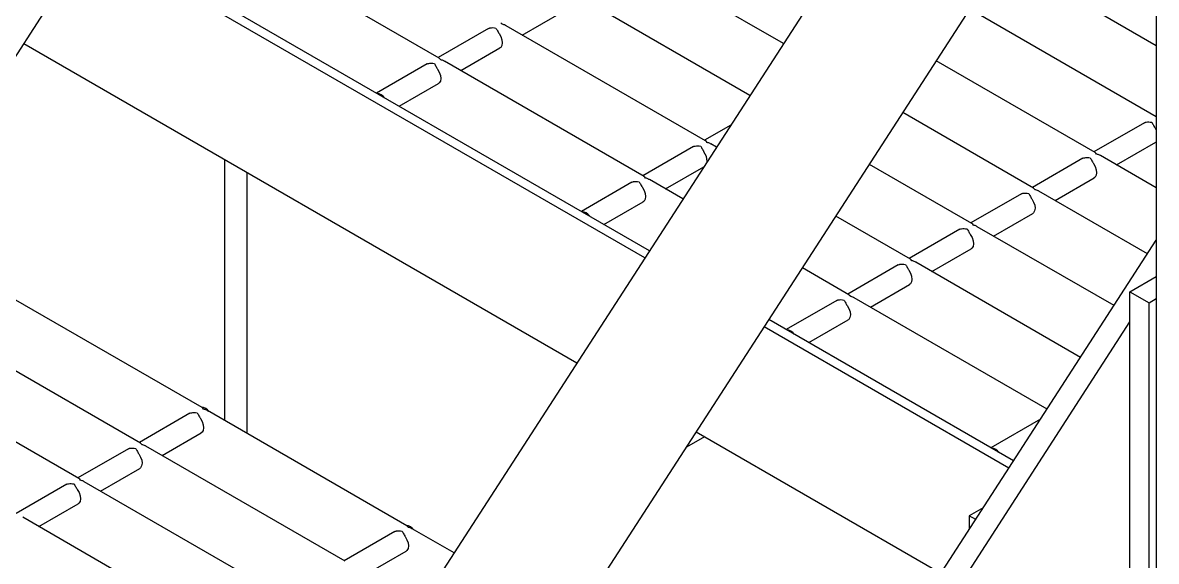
# Model space of a CAD drawing. Header units: millimetres. Extents: x 1293 to 41893, y 1011 to 26911.
# Drawn here: x 36561.8 to 36959.5, y 10525.1 to 10714 of the extents above; entities that cross this region are included whole.
import ezdxf

# ---------------------------------------------------------------- set-up
doc = ezdxf.new("R2010")
doc.units = ezdxf.units.MM
doc.header["$LTSCALE"] = 50
doc.layers.add('PASILLOS', color=2, linetype='Continuous')

msp = doc.modelspace()

# ---------------------------------------------------------------- linework, layer by layer
at = {"color": 7, "linetype": 'Continuous', "lineweight": 25}
for p, q in [((36632.5990058, 10665.9515718), (36632.5990058, 10574.5213703)), ((36640.5016312, 10661.3894833), (36640.5016312, 10569.9592818)), ((36800.9820591, 10568.7461042), (36794.6494384, 10565.0903601))]:
    msp.add_line(p, q, dxfattribs=at)
at = {"layer": 'PASILLOS', "linetype": 'Continuous', "lineweight": 25}
for p, q in [((35142.7899983, 8511.7793827), (37204.1287586, 11699.1223698)), ((36957.7569599, 10906.2644023), (36195.805039, 9728.0970102)), ((36197.5345038, 9641.8019924), (36983.1065661, 10856.4920044)), ((36959.4864247, 10819.9693845), (36959.4864247, 10449.8520499)), ((36781.7122569, 10634.0554571), (36587.7406529, 10746.0328806)), ((36780.060056, 10631.5007432), (36586.088452, 10743.4781667)), ((36707.938213, 10701.5774098), (36637.9689448, 10741.9698086)), ((36828.6774987, 10706.6754151), (36774.5961171, 10737.8959321)), ((36959.4864247, 10705.9603406), (36911.2232894, 10733.8220556)), ((36816.9361882, 10688.5204256), (36753.001076, 10725.4293802)), ((36737.0882969, 10709.6825283), (36750.8529057, 10717.6286678)), ((36959.4864247, 10681.0272369), (36894.0568293, 10718.7989383)), ((36801.3753031, 10672.5704296), (36731.4060349, 10712.9628284)), ((36725.2894371, 10712.0363788), (36707.5551107, 10701.7985701)), ((36725.2894371, 10712.0363788), (36725.5898528, 10712.1638004)), ((36756.1958, 10594.6006613), (36562.224196, 10706.5780847)), ((36715.4932558, 10697.2159765), (36729.2578646, 10705.162116)), ((36703.694396, 10699.5698269), (36685.9600696, 10689.3320182)), ((36703.694396, 10699.5698269), (36703.9948117, 10699.6972485)), ((36779.780262, 10660.1038777), (36709.8109938, 10700.4962765)), ((36938.0024753, 10668.4965531), (36882.3155188, 10700.6439489)), ((36693.8982147, 10684.7494246), (36707.6628235, 10692.6955641)), ((36916.4074342, 10656.0300013), (36870.5742084, 10682.4889594)), ((36959.4864247, 10681.3412936), (36959.2144141, 10681.1842653)), ((36810.2026192, 10678.1086513), (36800.9922008, 10672.7915899)), ((36955.3536995, 10678.9555221), (36937.619373, 10668.7177134)), ((36955.3536995, 10678.9555221), (36955.6541152, 10679.0829437)), ((36959.0217112, 10677.1388719), (36959.4864247, 10676.3628643)), ((36797.1314861, 10670.5628467), (36779.3971597, 10660.325038)), ((36797.1314861, 10670.5628467), (36797.4319018, 10670.6902683)), ((36805.1948778, 10670.3654361), (36803.2480839, 10671.4892963)), ((36945.5575181, 10664.1351198), (36959.3221269, 10672.0812593)), ((36959.4864247, 10672.1932985), (36959.3221269, 10672.0812593)), ((36933.7586584, 10666.4889702), (36916.0243319, 10656.2511615)), ((36933.7586584, 10666.4889702), (36934.0590741, 10666.6163918)), ((36959.4864247, 10656.0941332), (36939.8752561, 10667.4154198)), ((36787.3353048, 10655.7424444), (36800.7438437, 10663.4830291)), ((36894.8123931, 10643.5634494), (36858.8328979, 10664.3339699)), ((36775.536445, 10658.0962949), (36757.8021186, 10647.8584861)), ((36775.536445, 10658.0962949), (36775.8368607, 10658.2237164)), ((36793.4535673, 10652.2104466), (36781.6530428, 10659.0227444)), ((36923.962477, 10651.6685679), (36937.7270858, 10659.6147074)), ((36912.1636173, 10654.0224184), (36894.4292908, 10643.7846097)), ((36912.1636173, 10654.0224184), (36912.464033, 10654.1498399)), ((36956.4021939, 10632.941518), (36918.280215, 10654.9488679)), ((36765.7402637, 10643.2758925), (36779.5048725, 10651.222032)), ((36873.217352, 10631.0968975), (36847.0915875, 10646.1789804)), ((36902.3674359, 10639.202016), (36916.1320447, 10647.1481555)), ((36890.5685762, 10641.5558665), (36872.8342497, 10631.3180578)), ((36890.5685762, 10641.5558665), (36890.8689919, 10641.6832881)), ((36944.6608835, 10614.7865285), (36896.6851739, 10642.4823161)), ((36195.805039, 9456.8689314), (36959.4864247, 10637.7105067)), ((36880.7723948, 10626.7354642), (36894.5370036, 10634.6816037)), ((36868.9735351, 10629.0893146), (36869.2739508, 10629.2167362)), ((36932.919573, 10596.631539), (36875.0901328, 10630.0157642)), ((36851.6223109, 10618.6303457), (36835.350277, 10628.0239909)), ((36868.9735351, 10629.0893146), (36851.2392086, 10618.8515059)), ((36859.1773538, 10614.2689123), (36872.9419625, 10622.2150518)), ((36950.2261867, 10619.6612865), (36959.4864247, 10625.0071081)), ((36624.7588856, 10579.0473754), (36554.7896174, 10619.4397741)), ((36921.1782626, 10578.4765495), (36853.4950917, 10617.5492123)), ((36950.2261867, 10619.6612865), (36956.9613788, 10615.7731428)), ((36950.2261867, 10453.7401935), (36950.2261867, 10619.6612865)), ((36956.9613788, 10615.7731428), (36959.4864247, 10617.2308208)), ((36847.378494, 10616.6227628), (36829.6441675, 10606.3849541)), ((36847.378494, 10616.6227628), (36847.6789097, 10616.7501843)), ((36956.9613788, 10449.8520499), (36956.9613788, 10615.7731428)), ((36909.4369521, 10560.32156), (36823.6089666, 10609.8690014)), ((36837.5823127, 10601.8023604), (36851.3469214, 10609.7484999)), ((36195.805039, 9442.5665038), (36950.2261867, 10609.0894454)), ((36603.1638445, 10566.5808235), (36533.1945763, 10606.9732222)), ((36907.7847513, 10557.7668461), (36821.9567657, 10607.3142875)), ((36581.5688034, 10554.1142716), (36511.5995352, 10594.5066704)), ((36696.6009346, 10537.5738433), (36626.6316664, 10577.966242)), ((36620.5150686, 10577.0397925), (36602.7807422, 10566.8019838)), ((36620.5150686, 10577.0397925), (36620.8154843, 10577.167214)), ((36918.9107299, 10574.9703795), (36901.4862165, 10564.911422)), ((36610.7188873, 10562.2193901), (36624.4834961, 10570.1655296)), ((36883.9204952, 10520.8667642), (36798.0925097, 10570.4142056)), ((36598.9200275, 10564.5732406), (36581.1857011, 10554.3354319)), ((36598.9200275, 10564.5732406), (36599.2204432, 10564.7006622)), ((36675.0058935, 10525.1072914), (36605.0366253, 10565.4996902)), ((36589.1238462, 10549.7528383), (36602.888455, 10557.6989778)), ((36909.4243616, 10560.3288283), (36909.4519544, 10560.3447573)), ((36577.3249864, 10552.1066887), (36559.59066, 10541.86888)), ((36577.3249864, 10552.1066887), (36577.6254021, 10552.2341103)), ((36653.4108524, 10512.6407396), (36583.4415842, 10553.0331383)), ((36567.5288051, 10537.2862864), (36581.2934139, 10545.2324259)), ((36898.7184075, 10543.8269823), (36893.8874539, 10541.0381321)), ((36631.8158113, 10500.1741877), (36561.8465431, 10540.5665864)), ((36896.1360535, 10539.7400432), (36893.8874539, 10541.0381321)), ((36893.8874539, 10541.0381321), (36893.8874539, 10536.2781641)), ((36692.3571176, 10535.5662604), (36674.6227912, 10525.3284517)), ((36692.3571176, 10535.5662604), (36692.6575333, 10535.693682)), ((36713.1401743, 10528.0259434), (36698.4737154, 10536.4927099)), ((36682.5609363, 10520.745858), (36696.3255451, 10528.6919976))]:
    msp.add_line(p, q, dxfattribs=at)
at = {"layer": 'PASILLOS', "linetype": 'Continuous', "lineweight": 25, "flags": 128}
for points in [[(36728.9574489, 10710.2197286), (36729.565732, 10709.145865), (36729.9523309, 10708.019134), (36730.0798546, 10706.9485101), (36729.9359693, 10706.0375413), (36729.5345913, 10705.3743343), (36729.2578646, 10705.162116)], [(36707.3624078, 10697.7531767), (36707.9706909, 10696.6793131), (36708.3572898, 10695.5525821), (36708.4848135, 10694.4819582), (36708.3409282, 10693.5709894), (36707.9395502, 10692.9077824), (36707.6628235, 10692.6955641)], [(36937.4266701, 10664.67232), (36938.0349533, 10663.5984565), (36938.4215521, 10662.4717254), (36938.5490758, 10661.4011015), (36938.4051905, 10660.4901328), (36938.0038126, 10659.8269257), (36937.7270858, 10659.6147074)], [(36779.2044568, 10656.2796446), (36779.8127399, 10655.2057811), (36780.1993387, 10654.07905), (36780.3268624, 10653.0084261), (36780.1829772, 10652.0974574), (36779.7815992, 10651.4342503), (36779.5048725, 10651.222032)], [(36915.831629, 10652.2057681), (36916.4399122, 10651.1319046), (36916.826511, 10650.0051736), (36916.9540347, 10648.9345497), (36916.8101494, 10648.0235809), (36916.4087715, 10647.3603739), (36916.1320447, 10647.1481555)], [(36894.2365879, 10639.7392163), (36894.8448711, 10638.6653527), (36895.2314699, 10637.5386217), (36895.3589936, 10636.4679978), (36895.2151083, 10635.557029), (36894.8137304, 10634.893822), (36894.5370036, 10634.6816037)], [(36872.6415468, 10627.2726644), (36873.24983, 10626.1988009), (36873.6364288, 10625.0720698), (36873.7639525, 10624.0014459), (36873.6200672, 10623.0904771), (36873.2186893, 10622.4272701), (36872.9419625, 10622.2150518)], [(36851.0465057, 10614.8061125), (36851.6547889, 10613.732249), (36852.0413877, 10612.605518), (36852.1689114, 10611.5348941), (36852.0250261, 10610.6239253), (36851.6236482, 10609.9607183), (36851.3469214, 10609.7484999)], [(36624.1830804, 10575.2231422), (36624.7913635, 10574.1492787), (36625.1779624, 10573.0225477), (36625.305486, 10571.9519238), (36625.1616008, 10571.040955), (36624.7602228, 10570.377748), (36624.4834961, 10570.1655296)], [(36602.5880393, 10562.7565904), (36603.1963224, 10561.6827268), (36603.5829213, 10560.5559958), (36603.7104449, 10559.4853719), (36603.5665597, 10558.5744031), (36603.1651817, 10557.9111961), (36602.888455, 10557.6989778)], [(36580.9929982, 10550.2900385), (36581.6012813, 10549.216175), (36581.9878802, 10548.0894439), (36582.1154039, 10547.01882), (36581.9715186, 10546.1078512), (36581.5701406, 10545.4446442), (36581.2934139, 10545.2324259)], [(36696.0251293, 10533.7496101), (36696.6334125, 10532.6757466), (36697.0200113, 10531.5490156), (36697.147535, 10530.4783917), (36697.0036498, 10529.5674229), (36696.6022718, 10528.9042159), (36696.3255451, 10528.6919976)]]:
    msp.add_lwpolyline(points, dxfattribs=at)
at = {"layer": 'PASILLOS', "linetype": 'Continuous', "lineweight": 25}
for centre, radius, start, end in [((36685.7998187, 10685.6107022), 3.6366978, 35.264662608, 84.740713925), ((36796.3273056, 10665.3933418), 5.5894667, 358.995366603, 36.85932297), ((36757.6418677, 10644.1371701), 3.6366978, 35.264662608, 84.740713925), ((36829.4839167, 10602.6636381), 3.6366978, 35.264662608, 84.740713925), ((36624.2155324, 10575.5472196), 3.6366978, 35.264662608, 84.740713925), ((36901.3259656, 10561.190106), 3.6366978, 35.264662608, 84.740713925), ((36696.0575814, 10534.0736876), 3.6366978, 35.264662608, 84.740713925)]:
    msp.add_arc(centre, radius, start, end, dxfattribs=at)
for points, knots in [([(36730.0799809, 10713.4599536), (36730.0784826, 10713.4622167), (36729.9041327, 10713.7255776), (36729.7151164, 10713.8768103), (36729.5277244, 10714.0267433)], [0, 0, 0, 0, 0.0085933525, 1, 1, 1, 1]), ([(36731.3885885, 10712.9377122), (36731.3120641, 10712.991926), (36730.9232406, 10713.267389), (36730.447293, 10713.3785513), (36730.0839035, 10713.4590843), (36730.0799809, 10713.4599536)], [0, 0, 0, 0, 0.1951000566, 0.9913114514, 1, 1, 1, 1]), ([(36725.5898528, 10712.1638004), (36725.6864754, 10712.1880375), (36726.0033509, 10712.2675234), (36726.7774916, 10712.3230592), (36727.4675295, 10712.2446316), (36727.8309934, 10712.1647678), (36727.8349169, 10712.1639057)], [0, 0, 0, 0, 0.1723614537, 0.5652622384, 0.9953071929, 1, 1, 1, 1]), ([(36727.8349169, 10712.1639057), (36727.8364154, 10712.1616378), (36728.0240011, 10711.8777528), (36728.3032146, 10711.3498796), (36728.6917316, 10710.624192), (36728.8916362, 10710.3199059), (36728.9574489, 10710.2197286)], [0, 0, 0, 0, 0.0046971273, 0.5879730075, 0.8643521995, 1, 1, 1, 1]), ([(36708.4849398, 10700.9934017), (36708.4834416, 10700.9956649), (36708.3090916, 10701.2590258), (36708.1200753, 10701.4102584), (36707.9326833, 10701.5601915)], [0, 0, 0, 0, 0.0085933525, 1, 1, 1, 1]), ([(36709.7935474, 10700.4711603), (36709.717023, 10700.5253742), (36709.3281995, 10700.8008371), (36708.8522519, 10700.9119994), (36708.4888624, 10700.9925324), (36708.4849398, 10700.9934017)], [0, 0, 0, 0, 0.1951000566, 0.99131145138, 1, 1, 1, 1]), ([(36703.9948117, 10699.6972485), (36704.0914344, 10699.7214856), (36704.4083098, 10699.8009716), (36705.1824505, 10699.8565073), (36705.8724884, 10699.7780798), (36706.2359523, 10699.6982159), (36706.2398758, 10699.6973538)], [0, 0, 0, 0, 0.17236145373, 0.56526223843, 0.99530719289, 1, 1, 1, 1]), ([(36706.2398758, 10699.6973538), (36706.2413743, 10699.695086), (36706.42896, 10699.411201), (36706.7081735, 10698.8833277), (36707.0966905, 10698.1576402), (36707.2965951, 10697.853354), (36707.3624078, 10697.7531767)], [0, 0, 0, 0, 0.00469712726, 0.58797300745, 0.86435219951, 1, 1, 1, 1]), ([(36955.6541152, 10679.0829437), (36955.7507378, 10679.1071808), (36956.0676132, 10679.1866667), (36956.8417539, 10679.2422025), (36957.5317918, 10679.1637749), (36957.8952558, 10679.0839111), (36957.8991792, 10679.083049)], [0, 0, 0, 0, 0.1723614537, 0.5652622384, 0.9953071929, 1, 1, 1, 1]), ([(36957.8991792, 10679.083049), (36957.9006778, 10679.0807811), (36958.0882635, 10678.7968961), (36958.3674769, 10678.2690229), (36958.7559939, 10677.5433354), (36958.9558985, 10677.2390492), (36959.0217112, 10677.1388719)], [0, 0, 0, 0, 0.0046971273, 0.5879730075, 0.8643521995, 1, 1, 1, 1]), ([(36797.4319018, 10670.6902683), (36797.5285244, 10670.7145054), (36797.8453999, 10670.7939913), (36798.6195406, 10670.8495271), (36799.3095784, 10670.7710995), (36799.6730424, 10670.6912357), (36799.6769658, 10670.6903736)], [0, 0, 0, 0, 0.17236145371, 0.5652622384, 0.99530719289, 1, 1, 1, 1]), ([(36799.6769658, 10670.6903736), (36799.6784644, 10670.6881058), (36799.8660501, 10670.4042207), (36800.1452636, 10669.8763475), (36800.5337806, 10669.15066), (36800.7336851, 10668.8463738), (36800.7994979, 10668.7461965)], [0, 0, 0, 0, 0.0046971273, 0.5879730074, 0.8643521995, 1, 1, 1, 1]), ([(36801.9220299, 10671.9864215), (36801.9205316, 10671.9886847), (36801.7461817, 10672.2520456), (36801.5571654, 10672.4032782), (36801.3697733, 10672.5532113)], [0, 0, 0, 0, 0.0085933525, 1, 1, 1, 1]), ([(36803.2306374, 10671.4641801), (36803.154113, 10671.5183939), (36802.7652896, 10671.7938569), (36802.289342, 10671.9050192), (36801.9259525, 10671.9855522), (36801.9220299, 10671.9864215)], [0, 0, 0, 0, 0.1951000565, 0.9913114514, 1, 1, 1, 1]), ([(36934.0590741, 10666.6163918), (36934.1556967, 10666.6406289), (36934.4725721, 10666.7201149), (36935.2467128, 10666.7756506), (36935.9367507, 10666.6972231), (36936.3002147, 10666.6173592), (36936.3041381, 10666.6164971)], [0, 0, 0, 0, 0.1723614537, 0.5652622384, 0.9953071929, 1, 1, 1, 1]), ([(36936.3041381, 10666.6164971), (36936.3056367, 10666.6142293), (36936.4932224, 10666.3303443), (36936.7724359, 10665.8024711), (36937.1609528, 10665.0767835), (36937.3608574, 10664.7724973), (36937.4266701, 10664.67232)], [0, 0, 0, 0, 0.0046971273, 0.5879730075, 0.8643521995, 1, 1, 1, 1]), ([(36938.5492021, 10667.912545), (36938.5477039, 10667.9148082), (36938.3733539, 10668.1781691), (36938.1843376, 10668.3294017), (36937.9969456, 10668.4793348)], [0, 0, 0, 0, 0.0085933525, 1, 1, 1, 1]), ([(36939.8578097, 10667.3903036), (36939.7812853, 10667.4445175), (36939.3924618, 10667.7199804), (36938.9165142, 10667.8311427), (36938.5531248, 10667.9116757), (36938.5492021, 10667.912545)], [0, 0, 0, 0, 0.1951000566, 0.9913114514, 1, 1, 1, 1]), ([(36775.8368607, 10658.2237164), (36775.9334833, 10658.2479535), (36776.2503588, 10658.3274395), (36777.0244995, 10658.3829752), (36777.7145374, 10658.3045477), (36778.0780013, 10658.2246838), (36778.0819247, 10658.2238218)], [0, 0, 0, 0, 0.1723614537, 0.5652622384, 0.9953071929, 1, 1, 1, 1]), ([(36778.0819247, 10658.2238218), (36778.0834233, 10658.2215539), (36778.271009, 10657.9376689), (36778.5502225, 10657.4097957), (36778.9387395, 10656.6841081), (36779.138644, 10656.3798219), (36779.2044568, 10656.2796446)], [0, 0, 0, 0, 0.0046971273, 0.5879730074, 0.8643521995, 1, 1, 1, 1]), ([(36780.3269888, 10659.5198696), (36780.3254905, 10659.5221328), (36780.1511406, 10659.7854937), (36779.9621243, 10659.9367263), (36779.7747322, 10660.0866594)], [0, 0, 0, 0, 0.0085933525, 1, 1, 1, 1]), ([(36781.6355963, 10658.9976282), (36781.559072, 10659.0518421), (36781.1702485, 10659.327305), (36780.6943009, 10659.4384673), (36780.3309114, 10659.5190003), (36780.3269888, 10659.5198696)], [0, 0, 0, 0, 0.1951000565, 0.9913114514, 1, 1, 1, 1]), ([(36912.464033, 10654.1498399), (36912.5606556, 10654.174077), (36912.877531, 10654.253563), (36913.6516717, 10654.3090987), (36914.3417096, 10654.2306712), (36914.7051736, 10654.1508074), (36914.709097, 10654.1499453)], [0, 0, 0, 0, 0.1723614537, 0.5652622384, 0.9953071929, 1, 1, 1, 1]), ([(36914.709097, 10654.1499453), (36914.7105956, 10654.1476774), (36914.8981813, 10653.8637924), (36915.1773948, 10653.3359192), (36915.5659117, 10652.6102316), (36915.7658163, 10652.3059454), (36915.831629, 10652.2057681)], [0, 0, 0, 0, 0.0046971273, 0.5879730075, 0.8643521995, 1, 1, 1, 1]), ([(36916.954161, 10655.4459932), (36916.9526628, 10655.4482563), (36916.7783128, 10655.7116172), (36916.5892965, 10655.8628499), (36916.4019045, 10656.0127829)], [0, 0, 0, 0, 0.0085933525, 1, 1, 1, 1]), ([(36918.2627686, 10654.9237517), (36918.1862442, 10654.9779656), (36917.7974207, 10655.2534286), (36917.3214731, 10655.3645908), (36916.9580837, 10655.4451238), (36916.954161, 10655.4459932)], [0, 0, 0, 0, 0.1951000566, 0.9913114514, 1, 1, 1, 1]), ([(36890.8689919, 10641.6832881), (36890.9656145, 10641.7075252), (36891.2824899, 10641.7870111), (36892.0566306, 10641.8425469), (36892.7466685, 10641.7641193), (36893.1101325, 10641.6842555), (36893.1140559, 10641.6833934)], [0, 0, 0, 0, 0.1723614537, 0.5652622384, 0.9953071929, 1, 1, 1, 1]), ([(36893.1140559, 10641.6833934), (36893.1155545, 10641.6811255), (36893.3031402, 10641.3972405), (36893.5823537, 10640.8693673), (36893.9708706, 10640.1436798), (36894.1707752, 10639.8393936), (36894.2365879, 10639.7392163)], [0, 0, 0, 0, 0.0046971273, 0.5879730075, 0.8643521995, 1, 1, 1, 1]), ([(36895.3591199, 10642.9794413), (36895.3576217, 10642.9817044), (36895.1832717, 10643.2450654), (36894.9942554, 10643.396298), (36894.8068634, 10643.5462311)], [0, 0, 0, 0, 0.0085933525, 1, 1, 1, 1]), ([(36896.6677275, 10642.4571999), (36896.5912031, 10642.5114137), (36896.2023796, 10642.7868767), (36895.726432, 10642.898039), (36895.3630426, 10642.978572), (36895.3591199, 10642.9794413)], [0, 0, 0, 0, 0.1951000566, 0.9913114514, 1, 1, 1, 1]), ([(36869.2739508, 10629.2167362), (36869.3705734, 10629.2409733), (36869.6874488, 10629.3204593), (36870.4615895, 10629.375995), (36871.1516274, 10629.2975675), (36871.5150914, 10629.2177036), (36871.5190148, 10629.2168415)], [0, 0, 0, 0, 0.1723614537, 0.5652622384, 0.9953071929, 1, 1, 1, 1]), ([(36871.5190148, 10629.2168415), (36871.5205134, 10629.2145737), (36871.7080991, 10628.9306887), (36871.9873126, 10628.4028154), (36872.3758295, 10627.6771279), (36872.5757341, 10627.3728417), (36872.6415468, 10627.2726644)], [0, 0, 0, 0, 0.0046971273, 0.5879730075, 0.8643521995, 1, 1, 1, 1]), ([(36873.7640788, 10630.5128894), (36873.7625806, 10630.5151526), (36873.5882306, 10630.7785135), (36873.3992143, 10630.9297461), (36873.2118223, 10631.0796792)], [0, 0, 0, 0, 0.0085933525, 1, 1, 1, 1]), ([(36875.0726864, 10629.990648), (36874.996162, 10630.0448619), (36874.6073385, 10630.3203248), (36874.1313909, 10630.4314871), (36873.7680015, 10630.5120201), (36873.7640788, 10630.5128894)], [0, 0, 0, 0, 0.19510005661, 0.99131145138, 1, 1, 1, 1]), ([(36852.1690377, 10618.0463375), (36852.1675395, 10618.0486007), (36851.9931895, 10618.3119616), (36851.8041732, 10618.4631943), (36851.6167812, 10618.6131273)], [0, 0, 0, 0, 0.0085933525, 1, 1, 1, 1]), ([(36853.4776453, 10617.5240961), (36853.4011209, 10617.57831), (36853.0122974, 10617.853773), (36852.5363498, 10617.9649352), (36852.1729604, 10618.0454682), (36852.1690377, 10618.0463375)], [0, 0, 0, 0, 0.1951000566, 0.9913114514, 1, 1, 1, 1]), ([(36847.6789097, 10616.7501843), (36847.7755323, 10616.7744214), (36848.0924077, 10616.8539074), (36848.8665484, 10616.9094431), (36849.5565863, 10616.8310156), (36849.9200503, 10616.7511518), (36849.9239737, 10616.7502897)], [0, 0, 0, 0, 0.1723614537, 0.5652622384, 0.9953071929, 1, 1, 1, 1]), ([(36849.9239737, 10616.7502897), (36849.9254723, 10616.7480218), (36850.113058, 10616.4641368), (36850.3922715, 10615.9362636), (36850.7807884, 10615.210576), (36850.980693, 10614.9062898), (36851.0465057, 10614.8061125)], [0, 0, 0, 0, 0.0046971273, 0.5879730075, 0.8643521995, 1, 1, 1, 1]), ([(36625.3056124, 10578.4633673), (36625.3041141, 10578.4656304), (36625.1297642, 10578.7289913), (36624.9407479, 10578.880224), (36624.7533559, 10579.030157)], [0, 0, 0, 0, 0.0085933525, 1, 1, 1, 1]), ([(36626.6142199, 10577.9411258), (36626.5376956, 10577.9953397), (36626.1488721, 10578.2708027), (36625.6729245, 10578.3819649), (36625.309535, 10578.4624979), (36625.3056124, 10578.4633673)], [0, 0, 0, 0, 0.19510005657, 0.99131145138, 1, 1, 1, 1]), ([(36620.8154843, 10577.167214), (36620.9121069, 10577.1914511), (36621.2289824, 10577.2709371), (36622.0031231, 10577.3264728), (36622.693161, 10577.2480453), (36623.0566249, 10577.1681815), (36623.0605484, 10577.1673194)], [0, 0, 0, 0, 0.1723614537, 0.5652622384, 0.9953071929, 1, 1, 1, 1]), ([(36623.0605484, 10577.1673194), (36623.0620469, 10577.1650515), (36623.2496326, 10576.8811665), (36623.5288461, 10576.3532933), (36623.9173631, 10575.6276057), (36624.1172677, 10575.3233195), (36624.1830804, 10575.2231422)], [0, 0, 0, 0, 0.0046971273, 0.5879730074, 0.8643521995, 1, 1, 1, 1]), ([(36603.7105713, 10565.9968154), (36603.709073, 10565.9990785), (36603.5347231, 10566.2624395), (36603.3457068, 10566.4136721), (36603.1583148, 10566.5636052)], [0, 0, 0, 0, 0.0085933525, 1, 1, 1, 1]), ([(36605.0191788, 10565.474574), (36604.9426545, 10565.5287878), (36604.553831, 10565.8042508), (36604.0778834, 10565.9154131), (36603.7144939, 10565.9959461), (36603.7105713, 10565.9968154)], [0, 0, 0, 0, 0.19510005657, 0.99131145138, 1, 1, 1, 1]), ([(36599.2204432, 10564.7006622), (36599.3170658, 10564.7248993), (36599.6339413, 10564.8043852), (36600.408082, 10564.859921), (36601.0981199, 10564.7814934), (36601.4615838, 10564.7016296), (36601.4655073, 10564.7007675)], [0, 0, 0, 0, 0.1723614537, 0.5652622384, 0.9953071929, 1, 1, 1, 1]), ([(36601.4655073, 10564.7007675), (36601.4670058, 10564.6984996), (36601.6545915, 10564.4146146), (36601.933805, 10563.8867414), (36602.322322, 10563.1610539), (36602.5222266, 10562.8567677), (36602.5880393, 10562.7565904)], [0, 0, 0, 0, 0.0046971273, 0.5879730074, 0.8643521995, 1, 1, 1, 1]), ([(36582.1155302, 10553.5302635), (36582.1140319, 10553.5325267), (36581.939682, 10553.7958876), (36581.7506657, 10553.9471202), (36581.5632737, 10554.0970533)], [0, 0, 0, 0, 0.0085933525, 1, 1, 1, 1]), ([(36577.6254021, 10552.2341103), (36577.7220247, 10552.2583474), (36578.0389002, 10552.3378334), (36578.8130409, 10552.3933691), (36579.5030788, 10552.3149416), (36579.8665427, 10552.2350777), (36579.8704662, 10552.2342156)], [0, 0, 0, 0, 0.17236145372, 0.56526223842, 0.99530719289, 1, 1, 1, 1]), ([(36579.8704662, 10552.2342156), (36579.8719647, 10552.2319478), (36580.0595504, 10551.9480628), (36580.3387639, 10551.4201895), (36580.7272809, 10550.694502), (36580.9271855, 10550.3902158), (36580.9929982, 10550.2900385)], [0, 0, 0, 0, 0.0046971273, 0.5879730074, 0.8643521995, 1, 1, 1, 1]), ([(36583.4241377, 10553.0080221), (36583.3476134, 10553.062236), (36582.9587899, 10553.3376989), (36582.4828423, 10553.4488612), (36582.1194528, 10553.5293942), (36582.1155302, 10553.5302635)], [0, 0, 0, 0, 0.1951000566, 0.9913114514, 1, 1, 1, 1]), ([(36692.6575333, 10535.693682), (36692.7541559, 10535.7179191), (36693.0710314, 10535.797405), (36693.8451721, 10535.8529407), (36694.5352099, 10535.7745132), (36694.8986739, 10535.6946494), (36694.9025973, 10535.6937873)], [0, 0, 0, 0, 0.17236145373, 0.56526223843, 0.99530719289, 1, 1, 1, 1]), ([(36694.9025973, 10535.6937873), (36694.9040959, 10535.6915194), (36695.0916816, 10535.4076344), (36695.3708951, 10534.8797612), (36695.759412, 10534.1540736), (36695.9593166, 10533.8497874), (36696.0251293, 10533.7496101)], [0, 0, 0, 0, 0.0046971273, 0.5879730075, 0.8643521995, 1, 1, 1, 1]), ([(36697.1476614, 10536.9898352), (36697.1461631, 10536.9920983), (36696.9718131, 10537.2554592), (36696.7827968, 10537.4066919), (36696.5954048, 10537.5566249)], [0, 0, 0, 0, 0.0085933525, 1, 1, 1, 1]), ([(36698.4562689, 10536.4675937), (36698.3797445, 10536.5218076), (36697.990921, 10536.7972706), (36697.5149734, 10536.9084328), (36697.151584, 10536.9889659), (36697.1476614, 10536.9898352)], [0, 0, 0, 0, 0.1951000566, 0.99131145138, 1, 1, 1, 1])]:
    msp.add_open_spline(points, degree=3, knots=knots, dxfattribs=at)

doc.saveas('drawing.dxf')
